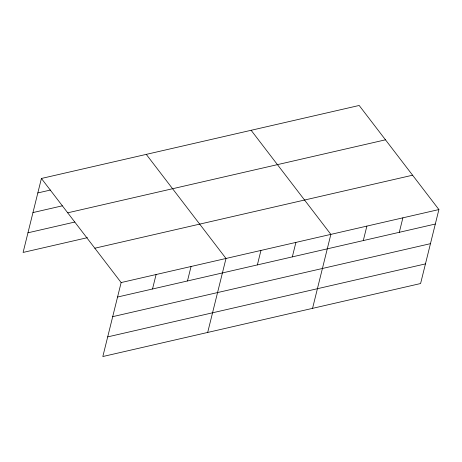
<?xml version="1.0" encoding="UTF-8"?>
<svg xmlns="http://www.w3.org/2000/svg" width="462" height="462" viewBox="0 0 462 462"><rect width="100%" height="100%" fill="white"/><g stroke="black" fill="none" stroke-linecap="round" stroke-linejoin="round"><path stroke-width="0.69" d="M41.407 178.471L121.136 282.559L102.83 356.531L420.593 283.529L438.9 209.557L359.17 105.469L41.407 178.471L23.1 252.443L87.416 237.664M152.512 288.993L156.092 274.526M187.468 280.965L191.049 266.499M207.692 332.438L225.999 258.466L146.269 154.377M257.374 264.905L260.955 250.439M292.325 256.878L295.905 242.411M312.555 308.35L330.861 234.378L251.132 130.29M363.294 240.575L366.874 226.109M399.307 232.299L402.887 217.833M37.826 192.937L50.41 190.044M32.964 212.572L62.33 205.827M67.718 212.815L385.481 139.819M27.957 232.802L74.798 222.043M94.825 248.21L412.589 175.213M121.136 282.559L438.9 209.557M117.556 297.026L435.32 224.03M112.699 316.661L430.463 243.665M107.692 336.89L425.456 263.894"/></g></svg>
